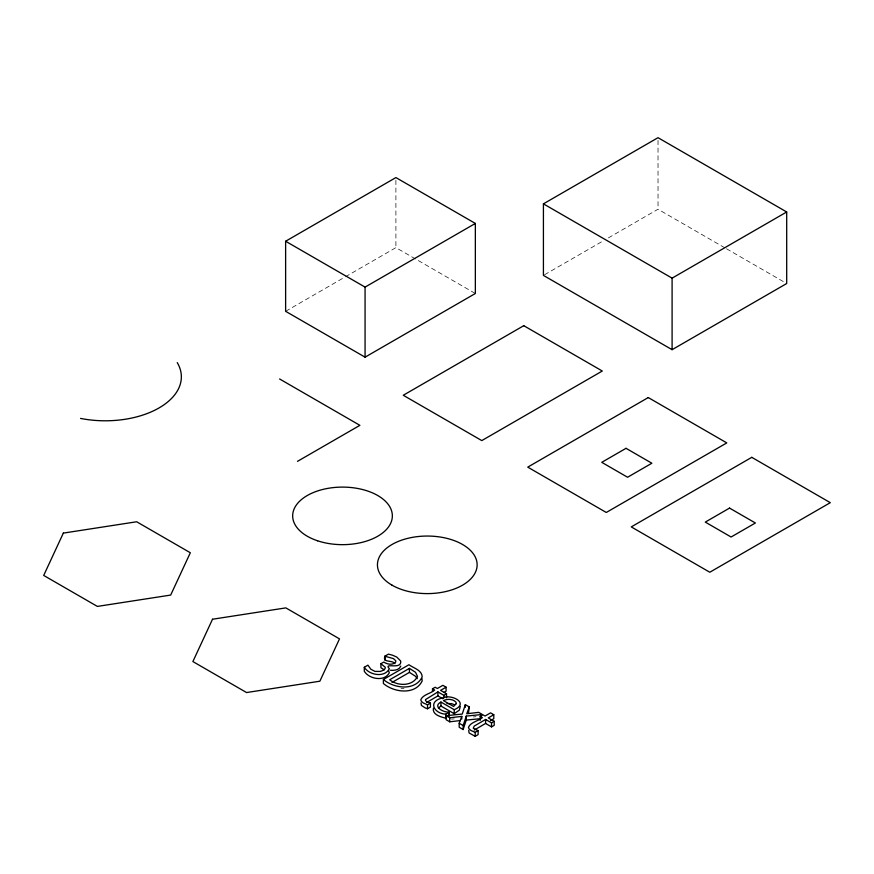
<?xml version="1.0" encoding="UTF-8"?>
<svg xmlns="http://www.w3.org/2000/svg" width="874" height="874" viewBox="0 0 874 874"><rect width="100%" height="100%" fill="white"/><g stroke="black" fill="none" stroke-linecap="round" stroke-linejoin="round"><path stroke-width="0.66" stroke-dasharray="4.37 3.28" d="M285.623 311.308L344.28 277.44M345.459 276.763L395.9 247.637L475.347 293.5M544.6 274.709L603.672 240.612M608.402 237.881L658.024 209.236L725.311 248.085M473.358 716.975L476.013 716.658M451.476 719.138L454.174 718.865M401.068 688.373L404.017 688.45M726.491 248.762L786.698 283.526M658.024 140.386L658.024 209.236M395.9 180.263L395.9 247.637"/><path stroke-width="1.31" d="M433.406 708.257C432.182 714.779 440.9 716.964 445.784 718.177L445.784 714.178L449.312 712.146L449.312 716.145L449.116 712.037C443.784 712.747 432.084 706.607 440.944 702.041L454.24 709.71C469.884 703.002 450.962 693.694 442.714 697.944C427.539 701.035 433.548 713.523 445.784 714.178M420.995 702.914L421.421 705.449L425.267 707.94L427.517 708.77L430.423 707.099L430.423 703.1L427.015 701.855L425.551 700.653L425.507 699.593L437.907 691.913L443.85 695.343L446.527 693.803L446.527 697.802M468.683 730.446L469.109 732.991L475.205 736.312L478.111 734.63L478.111 730.631L473.238 728.195L474.276 726.043L485.594 719.455L491.538 722.885L494.214 721.334L494.214 725.333L491.538 726.884L485.594 723.454L474.276 730.041M468.442 713.217L469.305 706.946L465.329 704.652L462.259 714.047L446.079 715.697L446.079 719.695L449.739 721.804L460.445 720.547M446.079 715.697L449.739 717.805L461.778 716.385L459.189 723.257L459.189 727.255L463.154 729.55L463.154 725.551L466.257 716.101L482.339 714.473L478.657 712.354L466.738 713.763L469.305 706.946M463.154 729.55L466.257 720.1L466.257 716.101M400.762 666.097C399.342 670.139 393.977 670.62 390.296 670.249M438.409 707.984L440.944 706.039L440.944 702.041M426.588 702.51L437.907 695.912L442.856 698.774M285.623 241.246L395.9 177.575L475.347 223.438L475.347 293.5L365.07 357.171L285.623 311.308L285.623 241.246L365.07 287.109L475.347 223.438M543.42 203.85L658.024 137.688L786.698 211.978L786.698 283.526L672.095 349.687L543.42 275.397L543.42 203.85L672.095 278.151L786.698 211.978M297.488 461.352L359.891 425.332L279.593 378.966M388.733 671.068L389.323 672.707C384.789 681.96 369.156 679.251 364.294 671.265L364.294 667.266L367.921 665.169L370.838 669.222L374.913 671.396L380.474 671.429L383.14 670.314L385.019 668.763L385.303 667.299L380.911 663.705L380.911 667.703L384.309 669.899M395.004 663.694C392.197 659.488 382.441 663.344 384.855 656.21L388.482 654.123L392.601 655.238L396.741 657.062L400.674 660.995C402.04 670.336 383.009 661.968 389.323 668.708C384.789 677.962 369.156 675.252 364.294 667.266M380.911 663.705L383.762 662.066C387.204 664.36 392.579 665.496 395.682 662.077L395.835 660.886L393.497 658.625L384.855 656.21M383.38 679.491L408.956 664.732C413.489 668.118 421.956 670.03 422.197 676.902C415.27 691.301 393.912 688.559 383.38 679.491L383.38 683.49C393.912 692.558 415.27 695.311 422.197 680.912L421.902 678.541M409.436 668.381L389.695 679.764C397.648 686.276 412.594 686.494 417.521 676.443L415.511 672.303L409.436 668.381L409.436 672.379L392.022 682.43M432.499 691.454L432.499 688.788L435.176 687.248L437.361 688.504L442.867 685.325L446.101 687.183L446.101 691.181L443.894 692.459M446.101 687.183L440.583 690.373L446.527 693.803M432.499 688.788L434.673 690.056C430.653 693.672 423.016 694.448 420.776 699.779L421.421 701.451L423.398 703.035L427.517 704.772L430.423 703.1M440.944 706.039L454.24 713.708L459.331 710.136L460.27 706.476M480.187 720.329L480.187 716.33L482.863 714.779L485.048 716.035L490.565 712.856L493.788 714.724L493.788 718.723L490.478 720.635M493.788 714.724L488.282 717.904L494.214 721.334M480.187 716.33L482.372 717.587C478.34 721.203 470.704 721.979 468.464 727.321L469.109 728.992L471.086 730.566L475.205 732.314L478.111 730.631M446.964 703.548L451.574 703.614L454.152 704.663M466.257 720.1L479.651 718.745M409.436 672.379L415.511 676.301L417.226 678.661M459.189 723.257L463.154 725.551M672.095 278.151L672.095 349.687M491.538 722.885L491.538 726.884M485.594 719.455L485.594 723.454M475.205 732.314L475.205 736.312M465.329 704.652L465.329 707.317M461.778 716.385L461.778 719.051M454.24 709.71L454.24 713.708M449.739 717.805L449.739 721.804M443.85 695.343L443.85 698.009M437.907 691.913L437.907 695.912M427.517 704.772L427.517 708.77M385.063 656.33L385.063 660.329M365.07 287.109L365.07 357.171M177.236 362.59A76.125 43.951 0 0 1 159.057 407.929A76.125 43.951 0 0 1 80.539 418.417M63.343 533.107L43.7 575.431L97.375 606.414L170.681 595.074L190.335 552.75L136.661 521.767L63.343 533.107M212.524 619.229L192.881 661.563L246.555 692.547L319.862 681.207L339.505 638.872L285.842 607.889L212.524 619.229M456.315 703.614L453.573 706.476L443.424 700.609C447.422 698.697 452.732 698.818 455.966 702.139L456.315 703.614M523.766 325.685L403.264 395.267L481.793 440.594L602.295 371.024L523.766 325.685M648.257 397.561L527.754 467.131L606.283 512.47L726.786 442.899L648.257 397.561M626.035 448.318L601.76 462.335L627.587 477.248L651.862 463.231L626.035 448.318M751.771 457.331L631.268 526.902L709.797 572.241L830.3 502.67L751.771 457.331M729.55 508.089L705.285 522.095L731.101 537.007L755.376 522.991L729.55 508.089M317.579 540.798A49.84 28.776 0 0 0 392.35 515.879A49.84 28.776 0 0 0 317.579 490.959A49.84 28.776 0 0 0 317.579 540.798M392.044 585.176A49.84 28.776 0 0 0 475.434 572.273A49.84 28.776 0 0 0 414.385 537.029A49.84 28.776 0 0 0 392.044 585.176"/></g></svg>
